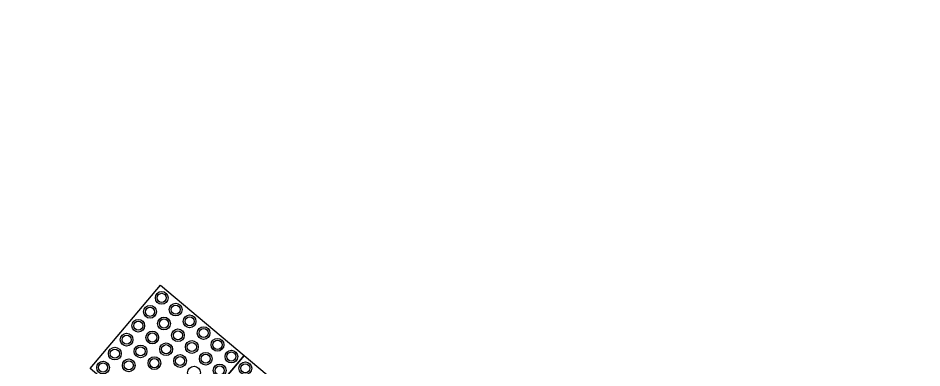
# Model space of a CAD drawing. Header units: millimetres. Extents: x 832728086 to 834530684, y 817551485 to 818349469.
# Drawn here: x 832986198 to 832988679, y 817912452 to 817913412 of the extents above; entities that cross this region are included whole.
import ezdxf

# ---------------------------------------------------------------- set-up
doc = ezdxf.new("R2010")
doc.units = ezdxf.units.MM
doc.header["$LTSCALE"] = 100
doc.layers.add('000-helpline', color=30, linetype='Continuous', lineweight=30, plot=False)
doc.layers.add('000-Tactile-l', color=8, linetype='Continuous')

# ---------------------------------------------------------------- blocks, each defined once
blk = doc.blocks.new('tactile')
at = {"layer": '000-helpline', "ltscale": 0.015}
for points in [[(834132.5794, 817966.3356), (834132.8089, 817966.1423), (834132.6157, 817965.9129), (834132.3862, 817966.1061)], [(834132.8089, 817966.1423), (834133.0384, 817965.9491), (834132.8451, 817965.7196), (834132.6157, 817965.9129)]]:
    blk.add_lwpolyline(points, close=True, dxfattribs=at)
at = {"layer": '000-Tactile-l', "ltscale": 0.015}
for centre, radius in [((834132.5824, 817966.3003), 0.0175), ((834132.5824, 817966.3003), 0.0125), ((834132.6207, 817966.2681), 0.0175), ((834132.5502, 817966.2621), 0.0175), ((834132.5502, 817966.2621), 0.0125), ((834132.6207, 817966.2681), 0.0125), ((834132.518, 817966.2238), 0.0175), ((834132.518, 817966.2238), 0.0125), ((834132.5885, 817966.2299), 0.0175), ((834132.5885, 817966.2299), 0.0125), ((834132.6589, 817966.2359), 0.0175), ((834132.6589, 817966.2359), 0.0125), ((834132.5563, 817966.1916), 0.0175), ((834132.6267, 817966.1977), 0.0175), ((834132.6267, 817966.1977), 0.0125), ((834132.6972, 817966.2037), 0.0175), ((834132.6972, 817966.2037), 0.0125), ((834132.4858, 817966.1856), 0.0175), ((834132.4858, 817966.1856), 0.0125), ((834132.5563, 817966.1916), 0.0125), ((834132.665, 817966.1655), 0.0175), ((834132.7354, 817966.1715), 0.0175), ((834132.7354, 817966.1715), 0.0125), ((834132.4536, 817966.1474), 0.0175), ((834132.4536, 817966.1474), 0.0125), ((834132.5241, 817966.1534), 0.0175), ((834132.5241, 817966.1534), 0.0125), ((834132.5945, 817966.1594), 0.0175), ((834132.5945, 817966.1594), 0.0125), ((834132.665, 817966.1655), 0.0125), ((834132.5623, 817966.1212), 0.0175), ((834132.5623, 817966.1212), 0.0125), ((834132.6328, 817966.1272), 0.0175), ((834132.6328, 817966.1272), 0.0125), ((834132.7032, 817966.1333), 0.0175), ((834132.7032, 817966.1333), 0.0125), ((834132.7737, 817966.1393), 0.0175), ((834132.7737, 817966.1393), 0.0125), ((834132.4214, 817966.1091), 0.0175), ((834132.4214, 817966.1091), 0.0125), ((834132.4919, 817966.1151), 0.0175), ((834132.4919, 817966.1151), 0.0125), ((834132.671, 817966.095), 0.0175), ((834132.7415, 817966.1011), 0.0175), ((834132.7415, 817966.1011), 0.0125), ((834132.8119, 817966.1071), 0.0175), ((834132.8119, 817966.1071), 0.0125)]:
    blk.add_circle(centre, radius, dxfattribs=at)

msp = doc.modelspace()

# ---------------------------------------------------------------- linework, layer by layer
at = {"ltscale": 5}
msp.add_circle((833186042.1669, 817950476.993), 398992.1588, dxfattribs=at)

# ---------------------------------------------------------------- block references
at = {"layer": '000-Tactile-l', "xscale": 1000, "yscale": 1000, "zscale": 1000}
msp.add_blockref('tactile', (-1145990.4835, -53655.9264), dxfattribs=at)

doc.saveas('drawing.dxf')
